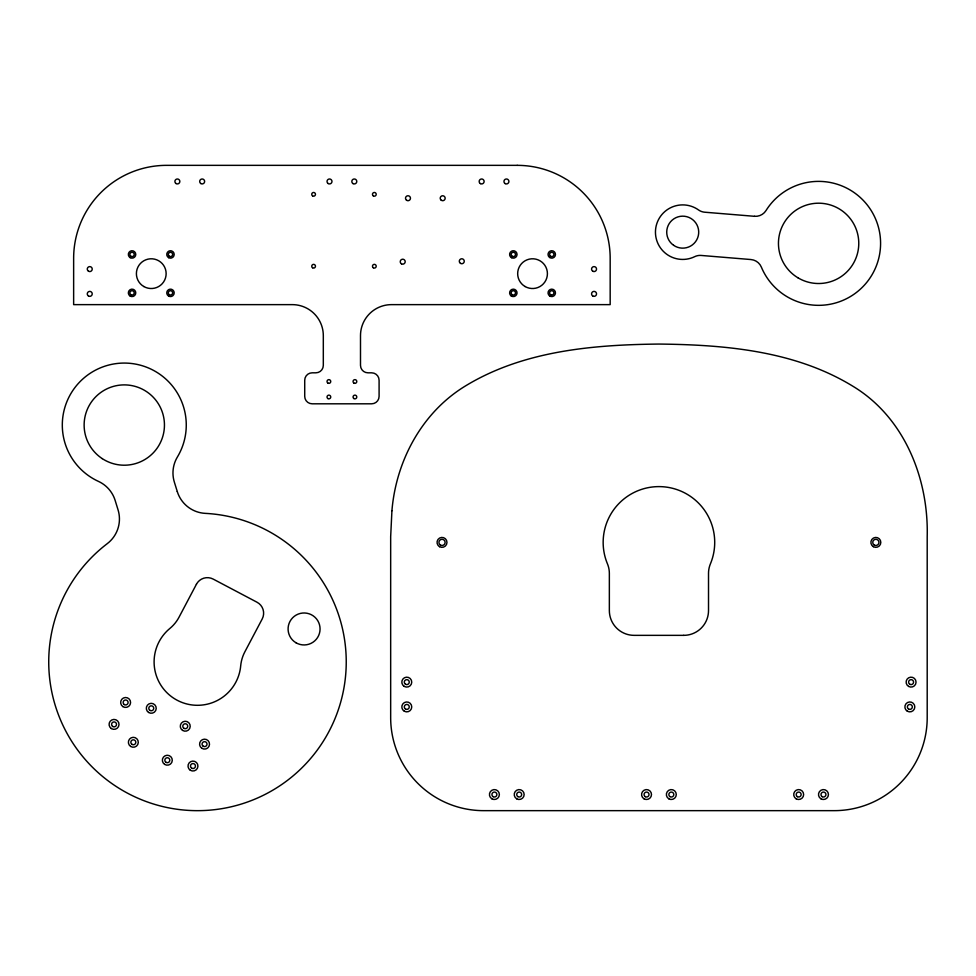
<?xml version="1.0" encoding="UTF-8"?>
<svg xmlns="http://www.w3.org/2000/svg" width="976" height="976" viewBox="0 0 976 976"><rect width="100%" height="100%" fill="white"/><g stroke="black" fill="none" stroke-linecap="round" stroke-linejoin="round"><path stroke-width="1.46" d="M391.925 510.729L390.668 536.702L390.668 717.689A92.964 92.964 0 0 0 483.632 810.653L834.236 810.653A92.964 92.964 0 0 0 927.2 717.689L927.2 536.702C928.713 478.411 904.301 417.203 852.853 386.215C795.062 350.823 725.192 344.735 658.934 344.064C592.676 344.735 522.807 350.823 465.015 386.215C421.852 412.641 396.036 460.94 391.925 510.729M196.42 584.258L179.059 617.149A37.186 37.186 0 0 1 169.861 628.459A43.383 43.383 0 0 0 177.229 700.28A43.383 43.383 0 0 0 240.694 665.839A37.186 37.186 0 0 1 244.842 651.858L262.202 618.979A12.395 12.395 0 0 0 257.017 602.229L213.171 579.085A12.395 12.395 0 0 0 196.42 584.258M517.195 165.347L166.603 165.347A92.964 92.964 0 0 0 73.639 258.311L73.639 304.634L292.324 304.634A30.988 30.988 0 0 1 323.312 335.634L323.312 365.378A7.442 7.442 0 0 1 315.87 372.82L312.149 372.82A7.442 7.442 0 0 0 304.719 380.25L304.719 396.366A7.442 7.442 0 0 0 312.149 403.808L371.649 403.808A7.442 7.442 0 0 0 379.091 396.366L379.091 380.25A7.442 7.442 0 0 0 371.649 372.82L367.928 372.82A7.442 7.442 0 0 1 360.498 365.378L360.498 335.634A30.988 30.988 0 0 1 391.486 304.634L610.171 304.634L610.171 258.311A92.964 92.964 0 0 0 517.195 165.347M683.725 635.352L634.144 635.352A24.79 24.79 0 0 1 609.353 610.561L609.353 573.376A24.79 24.79 0 0 0 607.45 563.847A55.778 55.778 0 0 1 658.934 486.609A55.778 55.778 0 0 1 710.418 563.847A24.79 24.79 0 0 0 708.515 573.376L708.515 610.561A24.79 24.79 0 0 1 683.725 635.352M754.509 216.306L704.709 212.207A12.395 12.395 0 0 1 698.535 209.95A27.267 27.267 0 0 0 663.424 212.89A27.267 27.267 0 0 0 660.532 248.014A27.267 27.267 0 0 0 694.692 256.664A12.395 12.395 0 0 1 701.146 255.444L750.947 259.543A12.395 12.395 0 0 1 761.378 267.143A61.976 61.976 0 0 0 853.61 294.508A61.976 61.976 0 0 0 861.503 198.628A61.976 61.976 0 0 0 766.038 210.523A12.395 12.395 0 0 1 754.509 216.306M177.278 491.575L174.35 482.107A30.988 30.988 0 0 1 177.4 456.988A61.976 61.976 0 0 0 154.232 370.782A61.976 61.976 0 0 0 68.942 397.147A61.976 61.976 0 0 0 98.454 481.388A30.988 30.988 0 0 1 115.144 500.407L118.059 509.875A30.988 30.988 0 0 1 107.25 543.656A148.742 148.742 0 0 0 109.837 782.093A148.742 148.742 0 0 0 337.659 711.687A148.742 148.742 0 0 0 205.265 513.364A30.988 30.988 0 0 1 177.278 491.575M439.529 546.682A4.953 4.953 0 0 0 446.971 542.388A4.953 4.953 0 0 0 439.529 538.093A4.953 4.953 0 0 0 439.529 546.682M440.469 545.072A3.099 3.099 0 0 0 445.117 542.388A3.099 3.099 0 0 0 440.469 539.704A3.099 3.099 0 0 0 440.469 545.072M873.374 546.682A4.953 4.953 0 0 0 880.816 542.388A4.953 4.953 0 0 0 873.374 538.093A4.953 4.953 0 0 0 873.374 546.682M874.301 545.072A3.099 3.099 0 0 0 878.949 542.388A3.099 3.099 0 0 0 874.301 539.704A3.099 3.099 0 0 0 874.301 545.072M405.54 709.064A2.477 2.477 0 0 0 409.261 706.917A2.477 2.477 0 0 0 405.54 704.77A2.477 2.477 0 0 0 405.54 709.064M405.54 684.274A2.477 2.477 0 0 0 409.261 682.126A2.477 2.477 0 0 0 405.54 679.979A2.477 2.477 0 0 0 405.54 684.274M404.223 686.372A4.953 4.953 0 0 0 411.738 682.224A4.953 4.953 0 0 0 404.393 677.783A4.953 4.953 0 0 0 404.223 686.372M404.308 711.211A4.953 4.953 0 0 0 411.738 706.917A4.953 4.953 0 0 0 404.308 702.622A4.953 4.953 0 0 0 404.308 711.211M491.928 798.832A4.953 4.953 0 0 0 499.358 794.537A4.953 4.953 0 0 0 491.928 790.243A4.953 4.953 0 0 0 491.928 798.832M493.161 796.684A2.477 2.477 0 0 0 496.882 794.537A2.477 2.477 0 0 0 493.161 792.39A2.477 2.477 0 0 0 493.161 796.684M516.719 798.832A4.953 4.953 0 0 0 524.149 794.537A4.953 4.953 0 0 0 516.719 790.243A4.953 4.953 0 0 0 516.719 798.832M517.805 796.587A2.477 2.477 0 0 0 521.672 794.72A2.477 2.477 0 0 0 518.11 792.305A2.477 2.477 0 0 0 517.805 796.587M644.062 798.832A4.953 4.953 0 0 0 651.492 794.537A4.953 4.953 0 0 0 644.062 790.243A4.953 4.953 0 0 0 644.062 798.832M645.295 796.684A2.477 2.477 0 0 0 649.016 794.537A2.477 2.477 0 0 0 645.295 792.39A2.477 2.477 0 0 0 645.295 796.684M668.853 798.832A4.953 4.953 0 0 0 676.283 794.537A4.953 4.953 0 0 0 668.853 790.243A4.953 4.953 0 0 0 668.853 798.832M669.939 796.599A2.477 2.477 0 0 0 673.806 794.708A2.477 2.477 0 0 0 670.244 792.317A2.477 2.477 0 0 0 669.939 796.599M820.987 798.832A4.953 4.953 0 0 0 828.429 794.537A4.953 4.953 0 0 0 820.987 790.243A4.953 4.953 0 0 0 820.987 798.832M822.231 796.684A2.477 2.477 0 0 0 825.94 794.537A2.477 2.477 0 0 0 822.231 792.39A2.477 2.477 0 0 0 822.231 796.684M907.29 711.162A4.953 4.953 0 0 0 914.805 707.014A4.953 4.953 0 0 0 907.448 702.574A4.953 4.953 0 0 0 907.29 711.162M908.607 686.421A4.953 4.953 0 0 0 916.049 682.126A4.953 4.953 0 0 0 908.607 677.832A4.953 4.953 0 0 0 908.607 686.421M909.693 684.188A2.477 2.477 0 0 0 913.56 682.297A2.477 2.477 0 0 0 909.998 679.894A2.477 2.477 0 0 0 909.693 684.188M797.441 796.684A2.477 2.477 0 0 0 801.15 794.537A2.477 2.477 0 0 0 797.441 792.39A2.477 2.477 0 0 0 797.441 796.684M796.196 798.832A4.953 4.953 0 0 0 803.638 794.537A4.953 4.953 0 0 0 796.196 790.243A4.953 4.953 0 0 0 796.196 798.832M908.607 709.064A2.477 2.477 0 0 0 912.328 706.917A2.477 2.477 0 0 0 908.607 704.77A2.477 2.477 0 0 0 908.607 709.064M798.148 277.916A40.162 40.162 0 0 0 858.77 243.793A40.162 40.162 0 0 0 798.905 208.364A40.162 40.162 0 0 0 798.148 277.916M673.611 245.305A15.994 15.994 0 0 0 698.657 233.471A15.994 15.994 0 0 0 675.88 217.697A15.994 15.994 0 0 0 673.611 245.305M295.96 642.745A15.994 15.994 0 0 0 320.067 629.105A15.994 15.994 0 0 0 296.192 615.051A15.994 15.994 0 0 0 295.96 642.745M183.903 728.303A2.477 2.477 0 0 0 187.734 726.376A2.477 2.477 0 0 0 184.147 724.021A2.477 2.477 0 0 0 183.903 728.303M149.914 710.369A2.477 2.477 0 0 0 153.744 708.442A2.477 2.477 0 0 0 150.158 706.087A2.477 2.477 0 0 0 149.914 710.369M131.98 744.359A2.477 2.477 0 0 0 135.81 742.419A2.477 2.477 0 0 0 132.224 740.064A2.477 2.477 0 0 0 131.98 744.359M165.957 762.293A2.477 2.477 0 0 0 169.8 760.365A2.477 2.477 0 0 0 166.201 757.998A2.477 2.477 0 0 0 165.957 762.293M102.248 458.622A40.162 40.162 0 0 0 164.383 427.354A40.162 40.162 0 0 0 106.225 389.18A40.162 40.162 0 0 0 102.248 458.622M182.536 730.377A4.953 4.953 0 0 0 190.21 726.522A4.953 4.953 0 0 0 183.024 721.801A4.953 4.953 0 0 0 182.536 730.377M148.559 712.443A4.953 4.953 0 0 0 156.221 708.576A4.953 4.953 0 0 0 149.047 703.867A4.953 4.953 0 0 0 148.559 712.443M130.613 746.42A4.953 4.953 0 0 0 138.287 742.565A4.953 4.953 0 0 0 131.113 737.856A4.953 4.953 0 0 0 130.613 746.42M164.602 764.367A4.953 4.953 0 0 0 172.276 760.499A4.953 4.953 0 0 0 165.09 755.79A4.953 4.953 0 0 0 164.602 764.367M112.691 726.461A2.477 2.477 0 0 0 116.522 724.534A2.477 2.477 0 0 0 112.935 722.179A2.477 2.477 0 0 0 112.691 726.461M111.325 728.535A4.953 4.953 0 0 0 118.999 724.68A4.953 4.953 0 0 0 111.813 719.959A4.953 4.953 0 0 0 111.325 728.535M124.257 704.538A2.477 2.477 0 0 0 128.1 702.61A2.477 2.477 0 0 0 124.501 700.256A2.477 2.477 0 0 0 124.257 704.538M122.903 706.612A4.953 4.953 0 0 0 130.577 702.744A4.953 4.953 0 0 0 123.391 698.035A4.953 4.953 0 0 0 122.903 706.612M190.259 770.198A4.953 4.953 0 0 0 197.921 766.331A4.953 4.953 0 0 0 190.747 761.622A4.953 4.953 0 0 0 190.259 770.198M191.613 768.124A2.477 2.477 0 0 0 195.456 766.197A2.477 2.477 0 0 0 191.857 763.83A2.477 2.477 0 0 0 191.613 768.124M203.191 746.201A2.477 2.477 0 0 0 207.022 744.273A2.477 2.477 0 0 0 203.435 741.906A2.477 2.477 0 0 0 203.191 746.201M201.825 748.275A4.953 4.953 0 0 0 209.498 744.407A4.953 4.953 0 0 0 202.325 739.698A4.953 4.953 0 0 0 201.825 748.275M460.538 263.398A2.477 2.477 0 0 0 464.259 261.251A2.477 2.477 0 0 0 460.538 259.104A2.477 2.477 0 0 0 460.538 263.398M441.262 200.251A2.477 2.477 0 0 0 445.154 198.445A2.477 2.477 0 0 0 441.652 195.981A2.477 2.477 0 0 0 441.262 200.251M406.553 200.251A2.477 2.477 0 0 0 410.457 198.445A2.477 2.477 0 0 0 406.943 195.981A2.477 2.477 0 0 0 406.553 200.251M401.478 263.837A2.477 2.477 0 0 0 405.199 261.69A2.477 2.477 0 0 0 401.478 259.543A2.477 2.477 0 0 0 401.478 263.837M88.511 271.23A2.477 2.477 0 0 0 92.232 269.083A2.477 2.477 0 0 0 88.511 266.936A2.477 2.477 0 0 0 88.511 271.23M88.511 296.021A2.477 2.477 0 0 0 92.232 293.874A2.477 2.477 0 0 0 88.511 291.726A2.477 2.477 0 0 0 88.511 296.021M175.985 183.512A2.477 2.477 0 0 0 179.84 181.634A2.477 2.477 0 0 0 176.29 179.23A2.477 2.477 0 0 0 175.985 183.512M200.775 183.512A2.477 2.477 0 0 0 204.631 181.634A2.477 2.477 0 0 0 201.08 179.23A2.477 2.477 0 0 0 200.775 183.512M353.056 183.61A2.477 2.477 0 0 0 356.777 181.463A2.477 2.477 0 0 0 353.056 179.316A2.477 2.477 0 0 0 353.056 183.61M328.119 183.512A2.477 2.477 0 0 0 331.974 181.634A2.477 2.477 0 0 0 328.424 179.23A2.477 2.477 0 0 0 328.119 183.512M480.399 183.61A2.477 2.477 0 0 0 484.12 181.463A2.477 2.477 0 0 0 480.399 179.316A2.477 2.477 0 0 0 480.399 183.61M505.19 183.61A2.477 2.477 0 0 0 508.911 181.463A2.477 2.477 0 0 0 505.19 179.316A2.477 2.477 0 0 0 505.19 183.61M549.61 295.899A3.721 3.721 0 0 0 555.454 293.203A3.721 3.721 0 0 0 550.183 289.494A3.721 3.721 0 0 0 549.61 295.899M549.61 257.481A3.721 3.721 0 0 0 555.454 254.773A3.721 3.721 0 0 0 550.183 251.064A3.721 3.721 0 0 0 549.61 257.481M511.461 257.664A3.721 3.721 0 0 0 517.048 254.443A3.721 3.721 0 0 0 511.461 251.222A3.721 3.721 0 0 0 511.461 257.664M511.18 295.899A3.721 3.721 0 0 0 517.024 293.203A3.721 3.721 0 0 0 511.766 289.494A3.721 3.721 0 0 0 511.18 295.899M168.616 257.664A3.721 3.721 0 0 0 174.192 254.443A3.721 3.721 0 0 0 168.616 251.222A3.721 3.721 0 0 0 168.616 257.664M130.198 257.664A3.721 3.721 0 0 0 135.774 254.443A3.721 3.721 0 0 0 130.198 251.222A3.721 3.721 0 0 0 130.198 257.664M130.198 296.082A3.721 3.721 0 0 0 135.774 292.861A3.721 3.721 0 0 0 130.198 289.64A3.721 3.721 0 0 0 130.198 296.082M168.616 296.082A3.721 3.721 0 0 0 174.192 292.861A3.721 3.721 0 0 0 168.616 289.64A3.721 3.721 0 0 0 168.616 296.082M525.1 286.529A14.872 14.872 0 0 0 547.414 273.646A14.872 14.872 0 0 0 525.1 260.775A14.872 14.872 0 0 0 525.1 286.529M592.81 296.021A2.477 2.477 0 0 0 596.531 293.874A2.477 2.477 0 0 0 592.81 291.726A2.477 2.477 0 0 0 592.81 296.021M592.81 271.23A2.477 2.477 0 0 0 596.531 269.083A2.477 2.477 0 0 0 592.81 266.936A2.477 2.477 0 0 0 592.81 271.23M143.826 286.529A14.872 14.872 0 0 0 166.14 273.646A14.872 14.872 0 0 0 143.826 260.775A14.872 14.872 0 0 0 143.826 286.529M169.397 294.74A2.172 2.172 0 0 0 172.642 292.861A2.172 2.172 0 0 0 169.397 290.982A2.172 2.172 0 0 0 169.397 294.74M169.397 256.322A2.172 2.172 0 0 0 172.642 254.443A2.172 2.172 0 0 0 169.397 252.564A2.172 2.172 0 0 0 169.397 256.322M130.967 256.322A2.172 2.172 0 0 0 134.224 254.443A2.172 2.172 0 0 0 130.967 252.564A2.172 2.172 0 0 0 130.967 256.322M130.808 294.642A2.172 2.172 0 0 0 134.212 293.056A2.172 2.172 0 0 0 131.138 290.897A2.172 2.172 0 0 0 130.808 294.642M550.671 256.322A2.172 2.172 0 0 0 553.917 254.443A2.172 2.172 0 0 0 550.671 252.564A2.172 2.172 0 0 0 550.671 256.322M512.071 256.212A2.172 2.172 0 0 0 515.487 254.638A2.172 2.172 0 0 0 512.412 252.467A2.172 2.172 0 0 0 512.071 256.212M512.241 294.74A2.172 2.172 0 0 0 515.499 292.861A2.172 2.172 0 0 0 512.241 290.982A2.172 2.172 0 0 0 512.241 294.74M550.671 294.74A2.172 2.172 0 0 0 553.917 292.861A2.172 2.172 0 0 0 550.671 290.982A2.172 2.172 0 0 0 550.671 294.74M373.296 267.753A1.854 1.854 0 0 0 376.199 266.35A1.854 1.854 0 0 0 373.527 264.545A1.854 1.854 0 0 0 373.296 267.753M312.564 267.753A1.854 1.854 0 0 0 315.455 266.35A1.854 1.854 0 0 0 312.796 264.545A1.854 1.854 0 0 0 312.564 267.753M312.564 195.859A1.854 1.854 0 0 0 315.455 194.456A1.854 1.854 0 0 0 312.796 192.65A1.854 1.854 0 0 0 312.564 195.859M373.296 195.859A1.854 1.854 0 0 0 376.199 194.456A1.854 1.854 0 0 0 373.527 192.65A1.854 1.854 0 0 0 373.296 195.859M327.96 398.598A1.854 1.854 0 0 0 330.742 396.988A1.854 1.854 0 0 0 327.96 395.378A1.854 1.854 0 0 0 327.96 398.598M327.96 383.104A1.854 1.854 0 0 0 330.742 381.494A1.854 1.854 0 0 0 327.96 379.884A1.854 1.854 0 0 0 327.96 383.104M353.873 383.031A1.854 1.854 0 0 0 356.777 381.628A1.854 1.854 0 0 0 354.105 379.823A1.854 1.854 0 0 0 353.873 383.031M353.873 398.525A1.854 1.854 0 0 0 356.777 397.122A1.854 1.854 0 0 0 354.105 395.317A1.854 1.854 0 0 0 353.873 398.525"/></g></svg>
